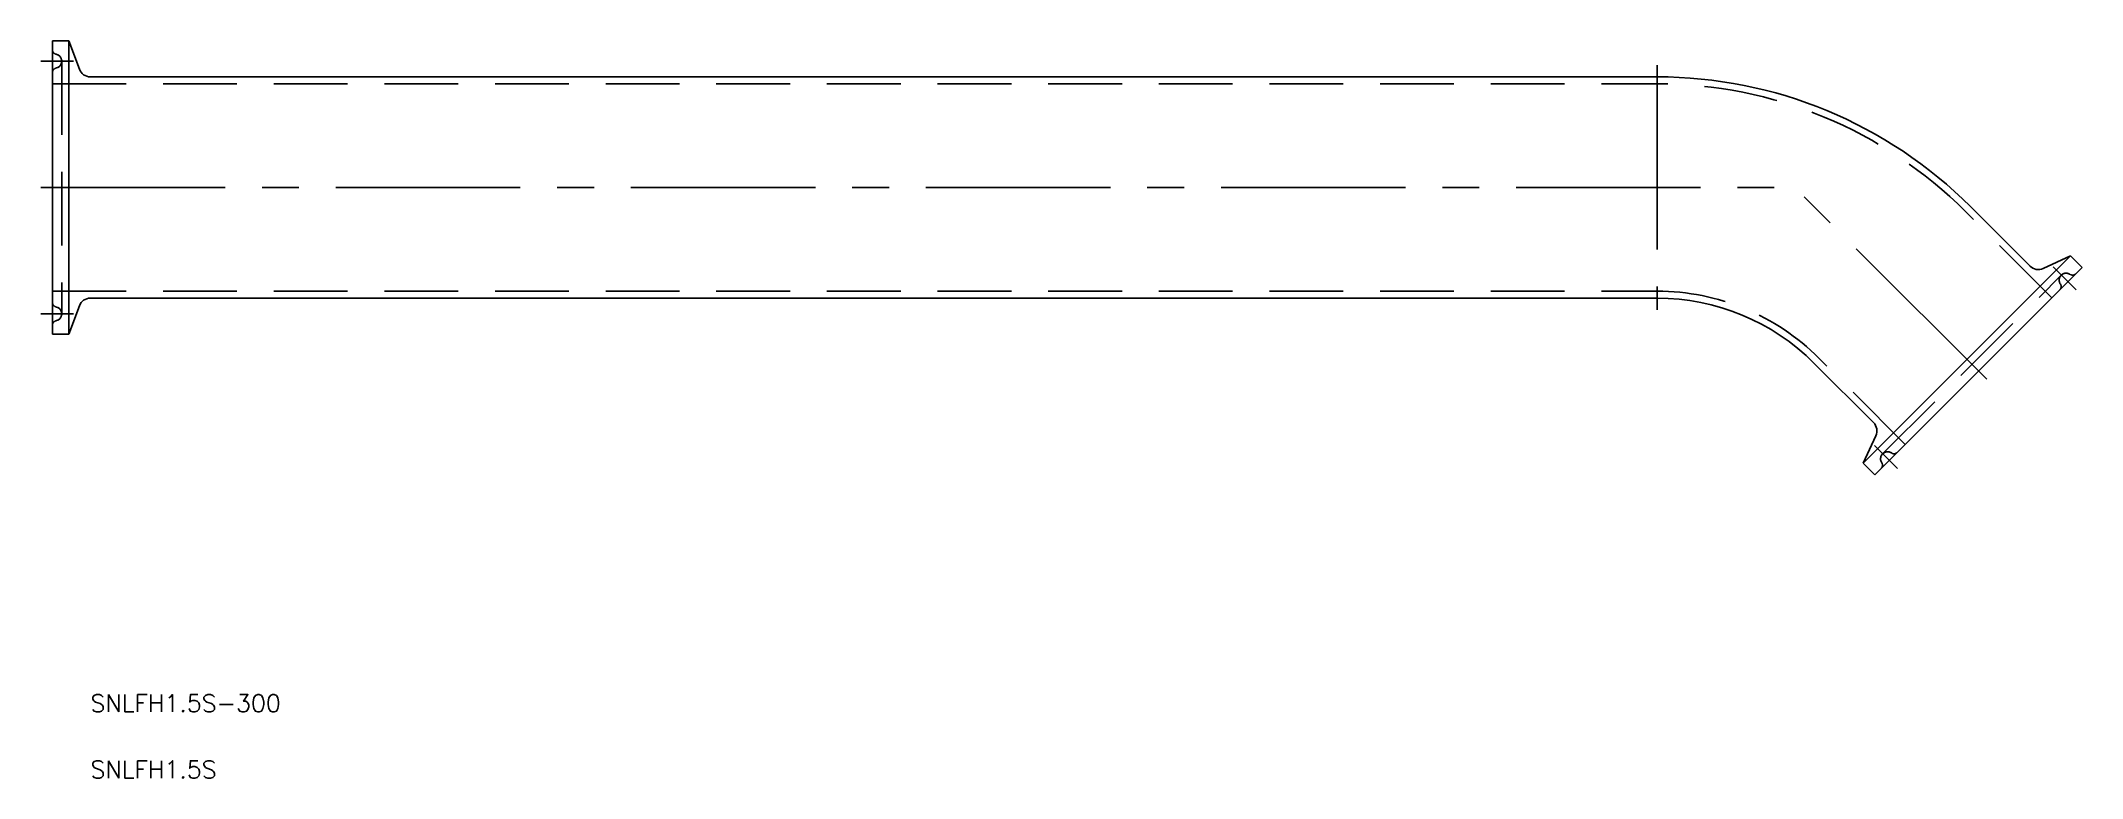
# Model space of a CAD drawing. Extents: x -2 to 349, y -102 to 25.
import ezdxf

# ---------------------------------------------------------------- set-up
doc = ezdxf.new("R2010")
doc.units = 0
doc.linetypes.add('CENTER', pattern=[50.8, 31.75, -6.35, 6.35, -6.35])
doc.linetypes.add('DASHED', pattern=[19.05, 12.7, -6.35])
doc.layers.get('0').update_dxf_attribs({"linetype": 'CONTINUOUS'})
doc.layers.add('CENTER', color=1, linetype='CENTER')
doc.styles.get("Standard").update_dxf_attribs({"font": 'txt.shx', "height": 3, "bigfont": 'bigfont.shx'})

msp = doc.modelspace()

# ---------------------------------------------------------------- linework, layer by layer
at = {"color": 7, "linetype": 'CONTINUOUS'}
for p, q in [((0, 25.25), (0, -25.25)), ((2.85, 25.25), (0, 25.25)), ((2.85, 25.25), (2.85, -25.25)), ((2.85, 25.25), (4.63, 20.37)), ((276.3, 19.05), (6.51, 19.05)), ((330.23, -3.29), (340.48, -13.54)), ((311.74, -47.45), (347.45, -11.74)), ((313.75, -49.46), (349.46, -13.75)), ((347.45, -11.74), (342.74, -13.93)), ((347.45, -11.74), (349.46, -13.75)), ((2.85, -25.25), (4.63, -20.37)), ((276.3, -19.05), (6.51, -19.05)), ((2.85, -25.25), (0, -25.25)), ((303.29, -30.23), (313.54, -40.48)), ((311.74, -47.45), (313.93, -42.74)), ((311.74, -47.45), (313.75, -49.46))]:
    msp.add_line(p, q, dxfattribs=at)
at = {"color": 3, "linetype": 'DASHED'}
for p, q in [((1.6, 21.75), (1.6, -21.75)), ((0, 17.85), (276.3, 17.85)), ((344.23, -18.99), (329.38, -4.14)), ((315.1, -45.86), (345.86, -15.1)), ((0, -17.85), (276.3, -17.85)), ((318.99, -44.23), (304.14, -29.38))]:
    msp.add_line(p, q, dxfattribs=at)
for centre, radius, start, end in [((0.8, 23.71), 0.8, 180, 258.463), ((0.4, 21.75), 1.2, 281.537, 78.463), ((0.8, 19.79), 0.8, 101.537, 180), ((276.3, -57.22), 75.07, 45, 90), ((346.7, -15.95), 1.2, 56.537, 213.463), ((345.04, -17.05), 0.8, 315, 33.463), ((347.81, -14.28), 0.8, 236.537, 315), ((0.8, -19.79), 0.8, 180, 258.463), ((0.4, -21.75), 1.2, 281.537, 78.463), ((276.3, -57.22), 39.37, 45, 90), ((0.8, -23.71), 0.8, 101.537, 180), ((315.95, -46.7), 1.2, 56.537, 213.463), ((317.05, -45.04), 0.8, 236.537, 315), ((314.28, -47.81), 0.8, 315, 33.463)]:
    msp.add_arc(centre, radius, start, end, dxfattribs=at)
at = {"color": 7, "linetype": 'CONTINUOUS'}
for centre, radius, start, end in [((6.51, 21.05), 2, 200, 270), ((276.3, -57.22), 76.27, 45, 90), ((341.89, -12.12), 2, 225, 295), ((6.51, -21.05), 2, 90, 160), ((276.3, -57.22), 38.17, 45, 90), ((312.12, -41.89), 2, 335, 45)]:
    msp.add_arc(centre, radius, start, end, dxfattribs=at)
at = {"layer": 'CENTER', "color": 1, "linetype": 'CENTER'}
for p, q in [((3.6, 21.75), (-2, 21.75)), ((276.3, 21.05), (276.3, -21.05)), ((-2, 0), (302, 0)), ((333.02, -33.02), (298.59, 1.41)), ((344.44, -13.68), (348.4, -17.64)), ((3.6, -21.75), (-2, -21.75)), ((313.68, -44.44), (317.64, -48.4))]:
    msp.add_line(p, q, dxfattribs=at)

# ---------------------------------------------------------------- texts
at = {"color": 7, "linetype": 'CONTINUOUS'}
for s, p in [('SNLFH1.5S-300', (6.54, -90.29)), ('SNLFH1.5S', (6.54, -101.69))]:
    msp.add_text(s, height=3, dxfattribs=at).set_placement(p)

doc.saveas('drawing.dxf')
